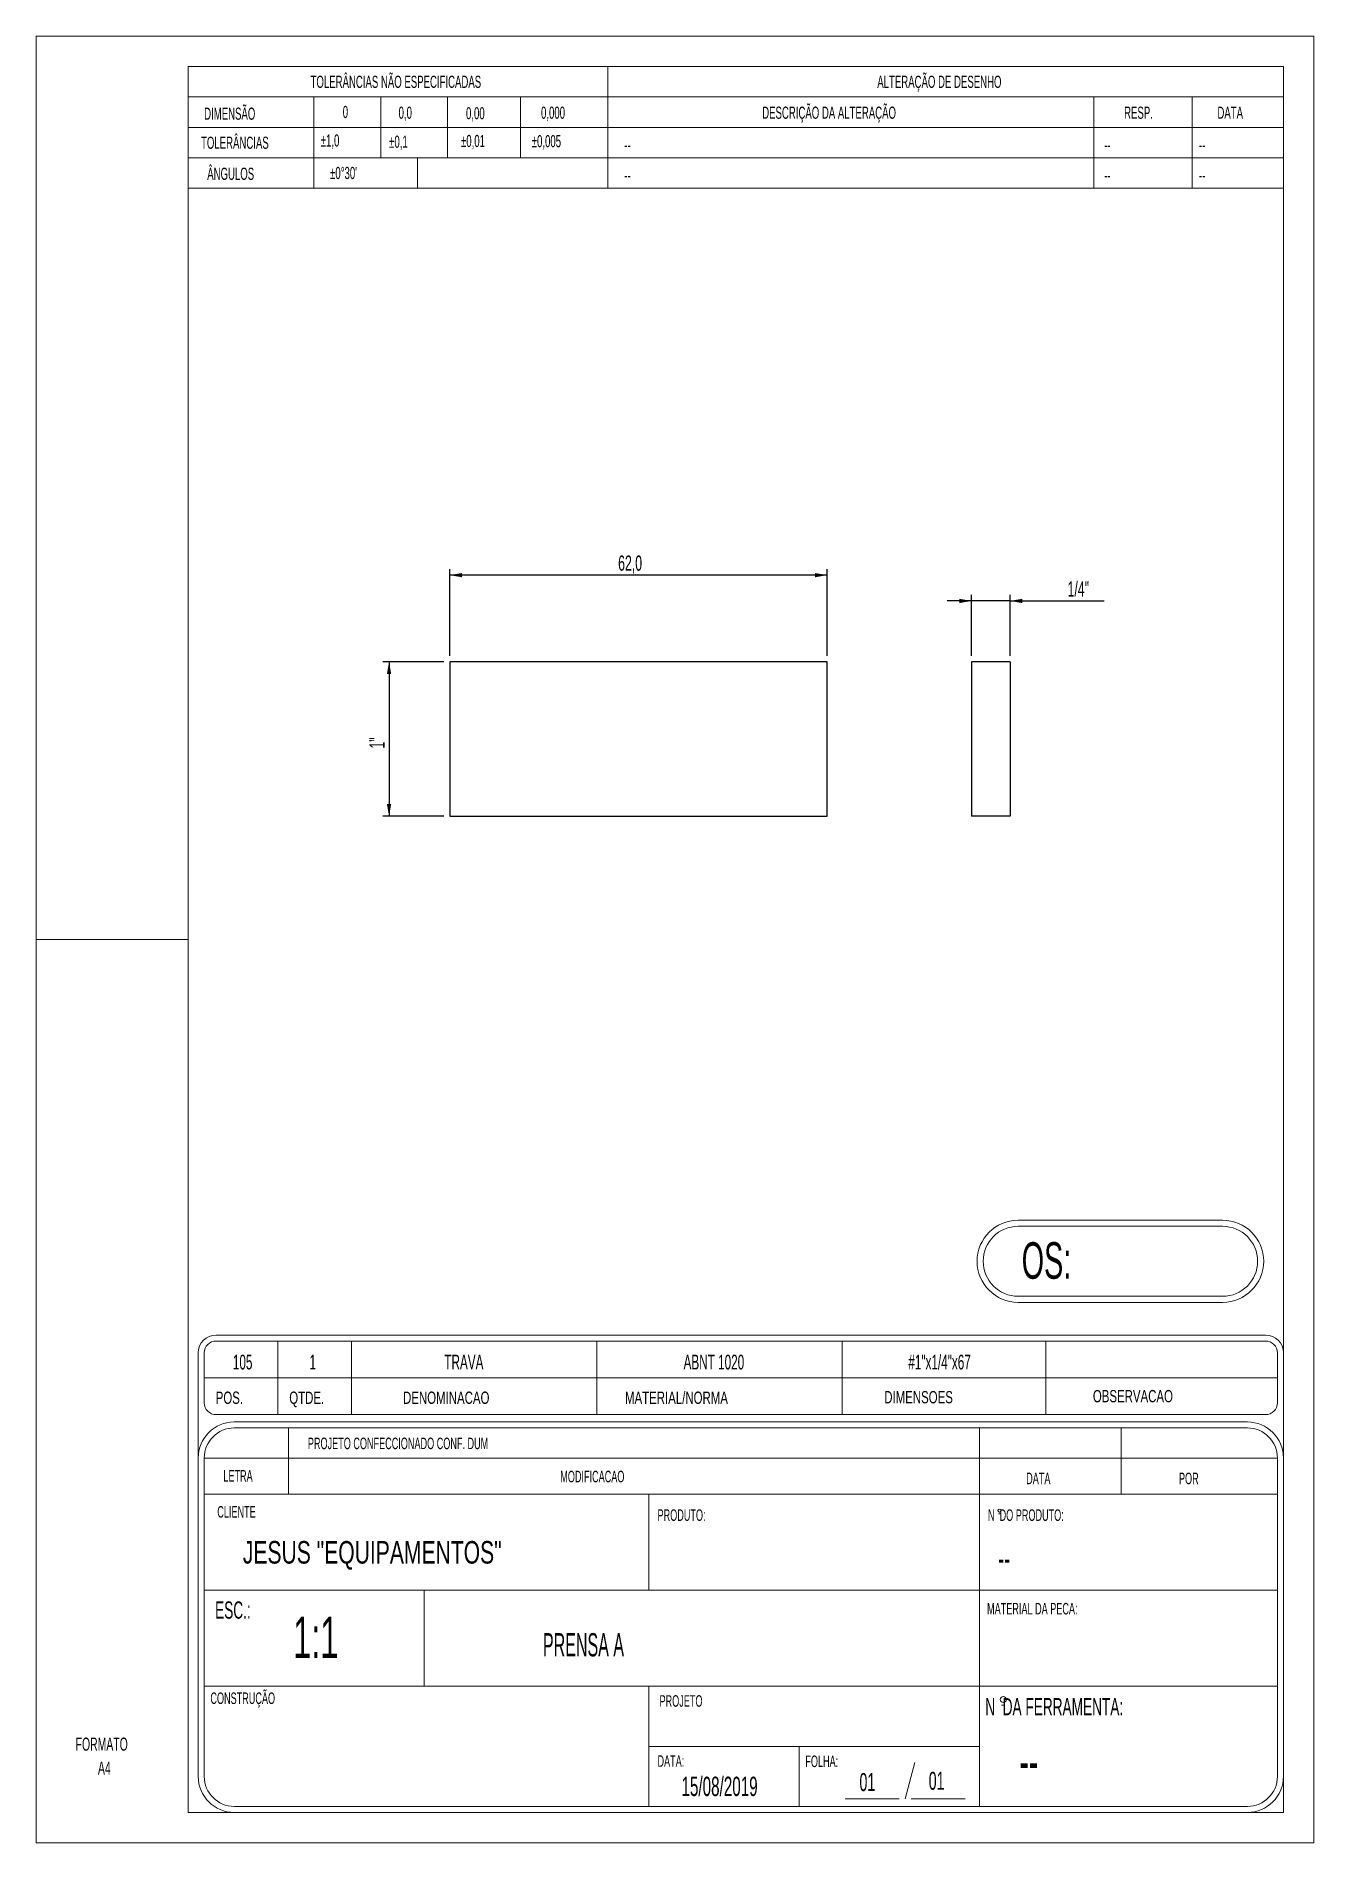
# Model space of a CAD drawing. Header units: millimetres. Extents: x 0 to 210, y 0 to 297.
import ezdxf

# ---------------------------------------------------------------- set-up
doc = ezdxf.new("R2010")
doc.units = ezdxf.units.MM
doc.layers.add('COTAS', color=7, linetype='Continuous')
doc.styles.add('SLDTEXTSTYLE0', font='TXT', dxfattribs={"width": 0.595745})
doc.styles.add('SLDTEXTSTYLE1', font='TXT', dxfattribs={"width": 0.589474})
doc.styles.add('SLDTEXTSTYLE2', font='TXT', dxfattribs={"width": 0.515789})
doc.styles.add('SLDTEXTSTYLE3', font='TXT', dxfattribs={"width": 0.7})
doc.styles.add('SLDTEXTSTYLE4', font='TXT', dxfattribs={"width": 0.695035})
doc.styles.add('SLDTEXTSTYLE5', font='TXT', dxfattribs={"width": 0.605})
doc.dimstyles.new('SLDDIMSTYLE0', dxfattribs={"dimtxt": 2.5, "dimasz": 2, "dimexe": 0, "dimexo": 0.0625, "dimtad": 1, "dimdec": 1, "dimrnd": 1e-09, "dimzin": 12, "dimdsep": 46, "dimtxsty": 'SLDTEXTSTYLE5', "dimsah": 1, "dimcen": 0.09, "dimadec": 0, "dimazin": 3, "dimtfac": 1, "dimtdec": 3, "dimtofl": 0, "dimtmove": 0, "dimatfit": 3, "dimfxl": 0, "dimfrac": 2, "dimtolj": 1, "dimtzin": 12, "dimarcsym": 0})
doc.dimstyles.new('SLDDIMSTYLE1', dxfattribs={"dimtxt": 2.5, "dimasz": 2, "dimexe": 0, "dimexo": 0.0625, "dimtad": 1, "dimdec": 1, "dimrnd": 1e-09, "dimzin": 12, "dimdsep": 46, "dimtxsty": 'SLDTEXTSTYLE5', "dimsah": 1, "dimcen": 0.09, "dimadec": 0, "dimazin": 3, "dimtfac": 1, "dimtdec": 3, "dimtmove": 0, "dimatfit": 0, "dimfxl": 0, "dimfrac": 2, "dimtolj": 1, "dimtzin": 12, "dimarcsym": 0})

# ---------------------------------------------------------------- blocks, each defined once
blk = doc.blocks.new('SW_NOTE_0')
at = {"color": 0, "linetype": 'Continuous', "lineweight": 18, "insert": (0, 2.77), "char_height": 2.152, "attachment_point": 1, "style": 'SLDTEXTSTYLE0'}
blk.add_mtext('FORMATO', dxfattribs=at)
blk = doc.blocks.new('SW_NOTE_0_1')
at = {"color": 0, "linetype": 'Continuous', "lineweight": 18, "insert": (0, 2.77), "char_height": 2.152, "attachment_point": 1, "style": 'SLDTEXTSTYLE0'}
blk.add_mtext('A4', dxfattribs=at)
blk = doc.blocks.new('Bloco2')
at = {"color": 7, "linetype": 'Continuous', "lineweight": 18}
for p, q in [((210.04, 297.06), (0.04, 297.06)), ((0.04, 297.06), (0.04, 0.06)), ((210.04, 0.06), (210.04, 297.06)), ((205.04, 292.06), (25.04, 292.06)), ((25.04, 292.06), (25.04, 5.06)), ((205.04, 5.06), (205.04, 292.06)), ((0.04, 148.56), (25.04, 148.56)), ((25.04, 5.06), (205.04, 5.06)), ((0.04, 0.06), (210.04, 0.06))]:
    blk.add_line(p, q, dxfattribs=at)
for name, p in [('SW_NOTE_0', (6.53, 14.59)), ('SW_NOTE_0_1', (10.2, 10.66))]:
    blk.add_blockref(name, p, dxfattribs=at)
blk = doc.blocks.new('_D')
at = {"layer": 'COTAS'}
for p, q in [((68.01, 195.51), (68.01, 209.75)), ((130.01, 208.75), (68.01, 208.75)), ((130.01, 195.51), (130.01, 209.75))]:
    blk.add_line(p, q, dxfattribs=at)
for points in [[(68.01, 208.75), (70.01, 208.4), (70.01, 209.1)], [(130.01, 208.75), (128.01, 209.1), (128.01, 208.4)]]:
    blk.add_solid(points, dxfattribs=at)
at = {"layer": 'COTAS', "insert": (95.66, 211.98), "char_height": 2.5, "attachment_point": 1, "style": 'SLDTEXTSTYLE5'}
blk.add_mtext('62,0', dxfattribs=at)
blk = doc.blocks.new('_D_1')
at = {"layer": 'COTAS'}
for p, q in [((67.01, 194.51), (57.01, 194.51)), ((58.01, 194.51), (58.01, 169.11)), ((67.01, 169.11), (57.01, 169.11))]:
    blk.add_line(p, q, dxfattribs=at)
for points in [[(58.01, 194.51), (57.66, 192.51), (58.36, 192.51)], [(58.01, 169.11), (58.36, 171.11), (57.66, 171.11)]]:
    blk.add_solid(points, dxfattribs=at)
at = {"layer": 'COTAS', "insert": (54.78, 180.24), "char_height": 2.5, "attachment_point": 1, "rotation": 90, "style": 'SLDTEXTSTYLE5'}
blk.add_mtext('1"', dxfattribs=at)
blk = doc.blocks.new('_D_2')
at = {"layer": 'COTAS'}
for p, q in [((153.73, 195.51), (153.73, 205.51)), ((160.08, 195.51), (160.08, 205.51)), ((153.73, 204.51), (149.73, 204.51)), ((160.08, 204.51), (153.73, 204.51)), ((160.08, 204.51), (175.52, 204.51))]:
    blk.add_line(p, q, dxfattribs=at)
for points in [[(153.73, 204.51), (151.73, 204.86), (151.73, 204.16)], [(160.08, 204.51), (162.08, 204.16), (162.08, 204.86)]]:
    blk.add_solid(points, dxfattribs=at)
at = {"layer": 'COTAS', "insert": (169.53, 207.73), "char_height": 2.5, "attachment_point": 1, "style": 'SLDTEXTSTYLE5'}
blk.add_mtext('1/4"', dxfattribs=at)

msp = doc.modelspace()

# ---------------------------------------------------------------- linework, layer by layer
at = {"color": 7, "linetype": 'Continuous', "lineweight": 18}
for p, q in [((205.01, 292.36), (25.01, 292.36)), ((25.01, 272.36), (25.01, 292.36)), ((93.95, 272.36), (93.95, 292.36)), ((205.01, 292.36), (205.01, 272.36)), ((25.01, 287.36), (93.95, 287.36)), ((45.64, 272.36), (45.64, 287.36)), ((56.64, 277.36), (56.64, 287.36)), ((67.64, 277.36), (67.64, 287.36)), ((79.64, 277.36), (79.64, 287.36)), ((93.95, 287.36), (205.01, 287.36)), ((173.82, 272.36), (173.82, 287.36)), ((190.01, 272.36), (190.01, 287.36)), ((25.01, 282.36), (93.95, 282.36)), ((93.95, 282.36), (205.01, 282.36)), ((25.01, 277.36), (93.95, 277.36)), ((62.7, 277.36), (62.7, 272.36)), ((93.95, 277.36), (205.01, 277.36)), ((25.01, 272.36), (93.95, 272.36)), ((93.95, 272.36), (205.01, 272.36)), ((195.01, 102.71), (161.41, 102.71)), ((195.01, 101.71), (161.41, 101.71)), ((161.41, 90.21), (195.01, 90.21)), ((161.41, 89.21), (195.01, 89.21)), ((202.07, 83.83), (29.59, 83.83)), ((26.65, 11.28), (26.65, 80.89)), ((26.65, 80.89), (26.65, 67.81)), ((27.63, 80.89), (27.63, 72.71)), ((202.07, 82.85), (29.59, 82.85)), ((39.72, 70.75), (39.72, 82.85)), ((51.82, 70.75), (51.82, 82.85)), ((92.14, 70.75), (92.14, 82.85)), ((132.46, 70.75), (132.46, 82.85)), ((165.96, 70.75), (165.96, 82.85)), ((204.03, 72.71), (204.03, 80.89)), ((205.01, 11.28), (205.01, 80.89)), ((27.63, 76.8), (204.03, 76.8)), ((29.59, 70.75), (202.07, 70.75)), ((32.57, 69.54), (199.08, 69.54)), ((32.57, 68.56), (199.08, 68.56)), ((41.46, 57.69), (41.46, 68.56)), ((155.03, 68.56), (155.03, 57.69)), ((178.34, 68.56), (178.34, 57.69)), ((27.64, 11.28), (27.64, 63.62)), ((27.64, 63.62), (204.02, 63.62)), ((204.02, 63.62), (204.02, 11.28)), ((27.64, 57.69), (204.02, 57.69)), ((100.71, 57.69), (100.71, 41.89)), ((155.03, 57.69), (155.03, 41.89)), ((158.2, 54.45), (158.46, 54.45)), ((158.2, 54.43), (158.46, 54.43)), ((27.64, 41.89), (204.02, 41.89)), ((63.77, 26.09), (63.77, 41.89)), ((155.03, 26.09), (155.03, 41.89)), ((27.64, 26.09), (204.02, 26.09)), ((100.71, 26.09), (100.71, 6.34)), ((155.03, 26.09), (155.03, 6.34)), ((158.69, 23), (159.2, 23)), ((100.71, 16.22), (155.03, 16.22)), ((125.4, 16.22), (125.4, 6.34)), ((144.43, 13.54), (142.85, 7.62)), ((199.08, 6.34), (32.57, 6.34)), ((141.86, 7.62), (132.97, 7.62)), ((143.83, 7.62), (152.72, 7.62)), ((199.08, 5.36), (32.57, 5.36)), ((204.44, 5.36), (205.01, 5.36)), ((205.01, 5.36), (205.01, 5.93))]:
    msp.add_line(p, q, dxfattribs=at)
at = {"color": 7, "linetype": 'Continuous', "lineweight": 25}
for p, q in [((130.01, 194.51), (68.01, 194.51)), ((68.01, 194.51), (68.01, 169.11)), ((130.01, 169.11), (130.01, 194.51)), ((160.08, 194.51), (153.73, 194.51)), ((153.73, 194.51), (153.73, 169.11)), ((160.08, 194.51), (160.08, 169.11)), ((68.01, 169.11), (130.01, 169.11)), ((160.08, 169.11), (153.73, 169.11))]:
    msp.add_line(p, q, dxfattribs=at)
at = {"color": 7, "linetype": 'Continuous', "lineweight": 18}
for centre, radius in [((158.33, 54.99), 0.247), ((158.33, 54.97), 0.247), ((158.97, 23.92), 0.494)]:
    msp.add_circle(centre, radius, dxfattribs=at)
for centre, radius, start, end in [((161.41, 95.96), 6.75, 90, 270), ((161.41, 95.96), 5.75, 90, 270), ((195.01, 95.96), 6.75, 270, 90), ((195.01, 95.96), 5.75, 270, 90), ((29.59, 80.89), 2.94, 90, 180), ((202.07, 80.89), 2.94, 0, 90), ((29.59, 80.89), 1.96, 90, 180), ((202.07, 80.89), 1.96, 0, 90), ((29.59, 72.71), 1.96, 180, 270), ((202.07, 72.71), 1.96, 270, 0), ((32.57, 63.62), 5.93, 90, 180), ((32.57, 63.62), 4.94, 90, 180), ((199.08, 63.62), 5.93, 0, 90), ((199.08, 63.62), 4.94, 0, 90), ((32.57, 11.28), 5.93, 180, 270), ((32.57, 11.28), 4.94, 180, 270), ((199.08, 11.28), 4.94, 270, 0), ((199.08, 11.28), 5.93, 270, 0)]:
    msp.add_arc(centre, radius, start, end, dxfattribs=at)

# ---------------------------------------------------------------- block references
at = {"layer": 'COTAS'}
msp.add_blockref('Bloco2', (-0.03, 0.3), dxfattribs=at)

# ---------------------------------------------------------------- texts
at = {"color": 7, "linetype": 'Continuous', "lineweight": 0}
for s, insert, char_height, attachment_point, style in [('TOLERÂNCIAS NÃO ESPECIFICADAS', (59.13, 290.85), 2, 2, 'SLDTEXTSTYLE1'), ('ALTERAÇÃO DE DESENHO', (148.46, 290.85), 2, 2, 'SLDTEXTSTYLE1'), ('DIMENSÃO', (27.62, 285.61), 2, 1, 'SLDTEXTSTYLE1'), ('0', (50.4, 285.89), 2, 1, 'SLDTEXTSTYLE1'), ('0,0', (59.58, 285.77), 2, 1, 'SLDTEXTSTYLE1'), ('0,00', (70.66, 285.68), 2, 1, 'SLDTEXTSTYLE1'), ('0,000', (82.99, 285.77), 2, 1, 'SLDTEXTSTYLE1'), ('DESCRIÇÃO DA ALTERAÇÃO', (119.34, 285.77), 2, 1, 'SLDTEXTSTYLE1'), ('RESP.', (178.82, 285.77), 2, 1, 'SLDTEXTSTYLE1'), ('DATA', (194.16, 285.77), 2, 1, 'SLDTEXTSTYLE1'), ('TOLERÂNCIAS', (27.11, 280.83), 2, 1, 'SLDTEXTSTYLE1'), ('±1,0', (46.79, 281.2), 2, 1, 'SLDTEXTSTYLE1'), ('±0,1', (58.03, 281), 2, 1, 'SLDTEXTSTYLE1'), ('±0,01', (69.84, 281.12), 2, 1, 'SLDTEXTSTYLE1'), ('±0,005', (81.47, 281.09), 2, 1, 'SLDTEXTSTYLE1'), ('--', (96.69, 280.49), 2, 1, 'SLDTEXTSTYLE1'), ('--', (175.54, 280.49), 2, 1, 'SLDTEXTSTYLE1'), ('--', (191.14, 280.49), 2, 1, 'SLDTEXTSTYLE1'), ('ÂNGULOS', (28.13, 275.73), 2, 1, 'SLDTEXTSTYLE1'), ("±0°30'", (48.32, 275.86), 2, 1, 'SLDTEXTSTYLE1'), ('--', (96.69, 275.49), 2, 1, 'SLDTEXTSTYLE1'), ('--', (175.54, 275.49), 2, 1, 'SLDTEXTSTYLE1'), ('--', (191.14, 275.49), 2, 1, 'SLDTEXTSTYLE1'), ('OS:', (161.99, 99.09), 6, 1, 'SLDTEXTSTYLE1'), ('105', (33.95, 80.6), 2.419, 2, 'SLDTEXTSTYLE0'), ('1', (45.48, 80.6), 2.42, 2, 'SLDTEXTSTYLE0'), ('TRAVA', (70.31, 80.6), 2.419, 2, 'SLDTEXTSTYLE0'), ('ABNT 1020', (111.4, 80.6), 2.419, 2, 'SLDTEXTSTYLE0'), ('#1"x1/4"x67', (148.49, 80.6), 2.4192, 2, 'SLDTEXTSTYLE0'), ('POS.', (29.52, 74.54), 2.022, 1, 'SLDTEXTSTYLE4'), ('QTDE.', (41.61, 74.54), 2.022, 1, 'SLDTEXTSTYLE4'), ('DENOMINACAO', (60.31, 74.54), 2.0223, 1, 'SLDTEXTSTYLE4'), ('MATERIAL/NORMA', (96.79, 74.54), 2.0223, 1, 'SLDTEXTSTYLE4'), ('DIMENSOES', (139.4, 74.63), 2.022, 1, 'SLDTEXTSTYLE4'), ('OBSERVACAO', (173.69, 74.8), 2.022, 1, 'SLDTEXTSTYLE4'), ('PROJETO CONFECCIONADO CONF. DUM', (44.67, 66.97), 1.896, 1, 'SLDTEXTSTYLE1'), ('LETRA', (30.78, 61.63), 1.896, 1, 'SLDTEXTSTYLE1'), ('MODIFICACAO', (86.15, 61.52), 1.896, 1, 'SLDTEXTSTYLE1'), ('DATA', (162.73, 61.21), 1.896, 1, 'SLDTEXTSTYLE1'), ('POR', (187.84, 61.21), 1.896, 1, 'SLDTEXTSTYLE1'), ('CLIENTE', (29.78, 55.72), 1.896, 1, 'SLDTEXTSTYLE1'), ('PRODUTO:', (102.14, 55.18), 1.896, 1, 'SLDTEXTSTYLE1'), ('N  DO PRODUTO:', (156.45, 55.18), 1.896, 1, 'SLDTEXTSTYLE1'), ('JESUS "EQUIPAMENTOS"', (33.98, 49.97), 3.7042, 1, 'SLDTEXTSTYLE3'), ('--', (158.13, 49.28), 4.266, 1, 'SLDTEXTSTYLE2'), ('ESC.:', (29.42, 40.05), 2.844, 1, 'SLDTEXTSTYLE1'), ('MATERIAL DA PECA:', (156.3, 39.8), 1.896, 1, 'SLDTEXTSTYLE1'), ('1:1', (42.23, 37.56), 6.826, 1, 'SLDTEXTSTYLE1'), ('PRENSA A', (83.3, 34.83), 3.822, 1, 'SLDTEXTSTYLE2'), ('CONSTRUÇÃO', (28.65, 25.08), 1.896, 1, 'SLDTEXTSTYLE1'), ('PROJETO', (102.47, 24.63), 1.896, 1, 'SLDTEXTSTYLE1'), ('N  DA FERRAMENTA:', (156, 24.16), 2.8441, 1, 'SLDTEXTSTYLE1'), ('DATA:', (102.13, 14.75), 1.896, 1, 'SLDTEXTSTYLE1'), ('FOLHA:', (126.43, 14.71), 1.896, 1, 'SLDTEXTSTYLE1'), ('01', (146.71, 12.04), 2.963, 1, 'SLDTEXTSTYLE1'), ('--', (161.59, 17.23), 6.826, 1, 'SLDTEXTSTYLE2'), ('15/08/2019', (106.07, 11.23), 3.175, 1, 'SLDTEXTSTYLE1'), ('01', (135.33, 11.83), 2.963, 1, 'SLDTEXTSTYLE1')]:
    msp.add_mtext(s, dxfattribs=dict(at, insert=insert, char_height=char_height, attachment_point=attachment_point, style=style))

# ---------------------------------------------------------------- dimensions: what is measured, and where the dimension line sits
at = {"layer": 'COTAS'}
dim = msp.add_linear_dim(base=(68.01, 208.75), p1=(130.01, 194.51), p2=(68.01, 194.51), dimstyle='SLDDIMSTYLE0', dxfattribs=at)
dim.commit()
dim.dimension.update_dxf_attribs({"geometry": '_D', "text_midpoint": (99.01, 208.75), "dimtype": 160})
dim = msp.add_linear_dim(base=(153.73, 204.51), p1=(160.08, 194.51), p2=(153.73, 194.51), text='1/4"', dimstyle='SLDDIMSTYLE1', dxfattribs=at)
dim.commit()
dim.dimension.update_dxf_attribs({"geometry": '_D_2', "text_midpoint": (172.52, 204.51), "dimtype": 160})
dim = msp.add_linear_dim(base=(58.01, 169.11), p1=(68.01, 194.51), p2=(68.01, 169.11), angle=90, text='1"', dimstyle='SLDDIMSTYLE0', dxfattribs=at)
dim.commit()
dim.dimension.update_dxf_attribs({"geometry": '_D_1', "text_midpoint": (58.01, 181.81), "dimtype": 160})

doc.saveas('drawing.dxf')
